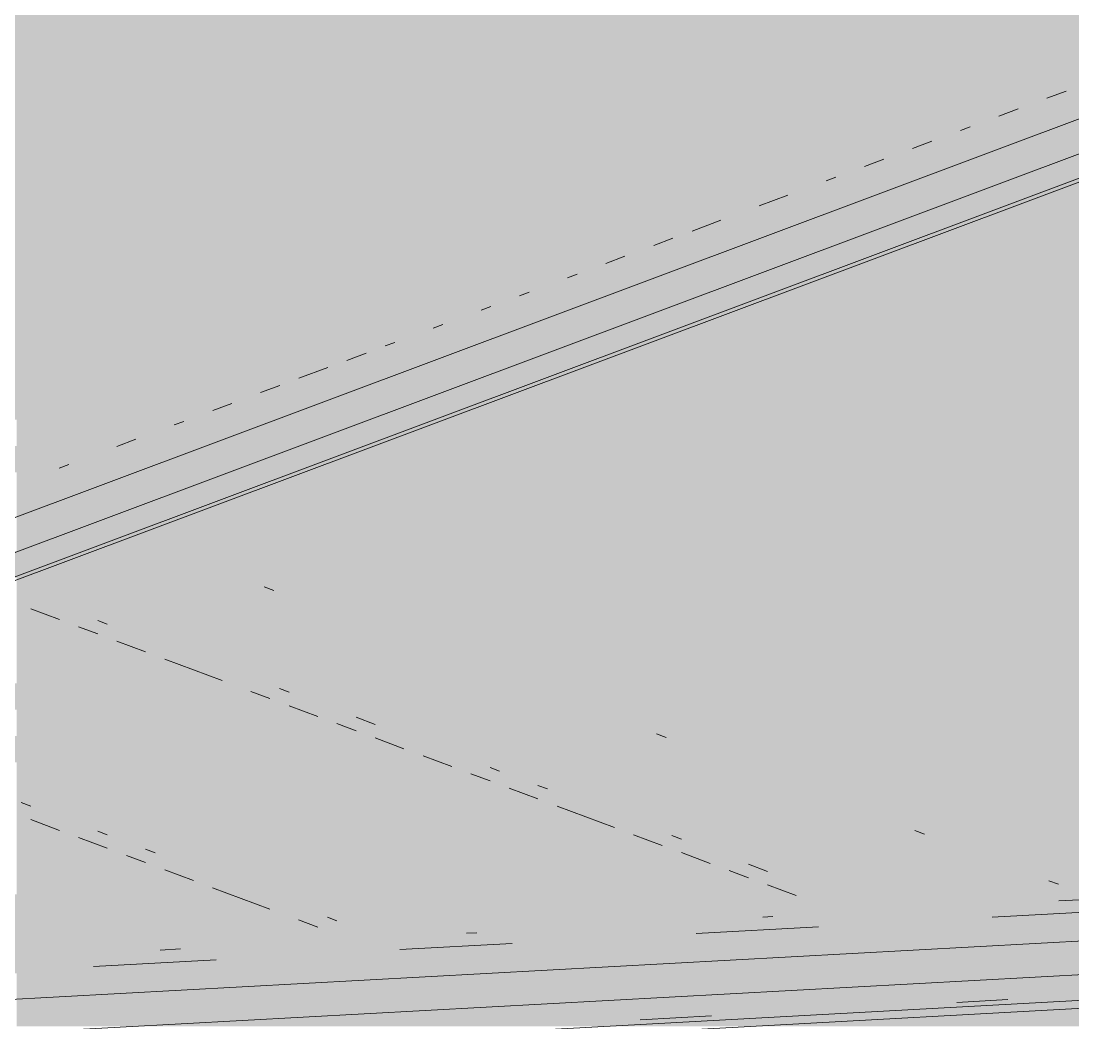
# Paper-space layout '03 3D Building and Roof' of a CAD drawing. Header units: millimetres. Extents: x 5 to 415, y 5 to 292.
# Drawn here: x 75.47 to 82.31, y 70.71 to 77.22 of the extents above; entities that cross this region are included whole.
import ezdxf

# ---------------------------------------------------------------- set-up
doc = ezdxf.new("R2010")
doc.units = ezdxf.units.MM
doc.layers.add('EXISTING', color=7, linetype='Continuous')
doc.layers.add('IMAGES', color=7, linetype='Continuous')

# ---------------------------------------------------------------- blocks, each defined once
blk = doc.blocks.new('SHEET_03')
at = {"layer": 'EXISTING', "color": 250, "lineweight": 9}
for p, q in [((66.8128, 70.7631), (91.423, 79.9823)), ((91.7199, 79.8651), (67.4212, 70.7626)), ((67.8719, 70.7746), (91.7345, 79.7136)), ((67.9339, 70.7723), (91.6718, 79.6647)), ((82.1392, 76.7172), (82.2639, 76.7639)), ((81.8277, 76.6005), (81.9523, 76.6472)), ((81.5785, 76.5072), (81.6408, 76.5305)), ((81.267, 76.3905), (81.3916, 76.4372)), ((80.9555, 76.2738), (81.0801, 76.3205)), ((80.7062, 76.1804), (80.7686, 76.2038)), ((80.2701, 76.0171), (80.457, 76.0871)), ((79.834, 75.8537), (80.0209, 75.9237)), ((79.5848, 75.7603), (79.7094, 75.807)), ((79.2732, 75.6436), (79.3979, 75.6903)), ((79.024, 75.5503), (79.0863, 75.5736)), ((78.7125, 75.4336), (78.7748, 75.4569)), ((78.4633, 75.3402), (78.5256, 75.3635)), ((78.1518, 75.2235), (78.2141, 75.2468)), ((77.8403, 75.1068), (77.9026, 75.1301)), ((77.591, 75.0134), (77.7156, 75.0601)), ((77.2795, 74.8967), (77.4664, 74.9668)), ((77.0303, 74.8034), (77.1549, 74.8501)), ((76.7188, 74.6867), (76.8434, 74.7334)), ((76.4696, 74.5933), (76.5319, 74.6167)), ((76.0957, 74.4533), (76.2203, 74.5)), ((75.7219, 74.3133), (75.7842, 74.3366)), ((77.116, 73.5178), (77.0538, 73.5411)), ((75.7232, 73.3279), (75.5366, 73.3978)), ((75.9719, 73.2348), (75.8475, 73.2813)), ((75.9719, 73.3222), (76.0341, 73.2989)), ((76.2828, 73.1183), (76.0962, 73.1882)), ((76.7802, 72.932), (76.4071, 73.0717)), ((77.1533, 72.8796), (77.2154, 72.8563)), ((77.0911, 72.8155), (76.9667, 72.8621)), ((77.402, 72.699), (77.2154, 72.7689)), ((77.6507, 72.6933), (77.775, 72.6467)), ((77.6507, 72.6059), (77.5263, 72.6525)), ((77.9616, 72.4894), (77.775, 72.5593)), ((79.6653, 72.5629), (79.6031, 72.5861)), ((78.2725, 72.3729), (78.0859, 72.4428)), ((78.5212, 72.2798), (78.3968, 72.3264)), ((78.5212, 72.3672), (78.5833, 72.3439)), ((78.8321, 72.1633), (78.6455, 72.2332)), ((78.8321, 72.2507), (78.8942, 72.2274)), ((75.4745, 72.1391), (75.5366, 72.1158)), ((79.3295, 71.977), (78.9564, 72.1167)), ((75.7232, 71.9586), (75.5366, 72.0284)), ((76.0341, 71.8421), (75.8475, 71.912)), ((75.9719, 71.9528), (76.0341, 71.9295)), ((79.6404, 71.8605), (79.4538, 71.9304)), ((79.7025, 71.9246), (79.7647, 71.9013)), ((81.3441, 71.934), (81.2819, 71.9573)), ((76.2828, 71.7489), (76.1584, 71.7955)), ((76.2828, 71.8363), (76.345, 71.813)), ((79.9513, 71.7441), (79.7647, 71.8139)), ((80.2, 71.7383), (80.3243, 71.6917)), ((76.5937, 71.6325), (76.4071, 71.7023)), ((80.2, 71.6509), (80.0756, 71.6975)), ((77.0911, 71.4461), (76.718, 71.5859)), ((80.5109, 71.5344), (80.3243, 71.6043)), ((82.2146, 71.6079), (82.1524, 71.6312)), ((82.2175, 71.4999), (82.3502, 71.5071)), ((66.0144, 70.3455), (86.9866, 71.4919)), ((77.402, 71.3297), (77.2776, 71.3763)), ((77.4642, 71.3938), (77.5263, 71.3705)), ((80.2928, 71.3947), (80.3592, 71.3983)), ((81.7844, 71.3935), (82.3817, 71.4262)), ((79.8598, 71.2883), (80.6562, 71.3318)), ((86.4655, 71.2452), (66.0242, 70.1278)), ((78.3681, 71.2895), (78.4345, 71.2931)), ((76.3771, 71.1806), (76.5098, 71.1879)), ((77.9351, 71.1831), (78.6652, 71.223)), ((75.9441, 71.0742), (76.7405, 71.1178)), ((66.0144, 69.9601), (85.792, 71.0413)), ((66.2544, 69.9211), (85.8329, 70.9913)), ((81.5538, 70.8401), (81.8856, 70.8583)), ((79.4964, 70.7277), (79.961, 70.7531))]:
    blk.add_line(p, q, dxfattribs=at)
at = {"layer": 'IMAGES', "color": 7}
for points in [[(71.5042, 77.2), (82.4715, 77.2), (71.5042, 77.3714), (82.4715, 77.3714)], [(70.9901, 77.0286), (82.1287, 77.0286), (70.9901, 77.2), (82.1287, 77.2)], [(82.1287, 77.0286), (82.3001, 77.0286), (82.1287, 77.2), (82.3001, 77.2)], [(82.3001, 77.0286), (82.4715, 77.0286), (82.3001, 77.2), (82.4715, 77.2)], [(70.6474, 76.8571), (81.6147, 76.8571), (70.6474, 77.0286), (81.6147, 77.0286)], [(81.6147, 76.8571), (81.9574, 76.8571), (81.6147, 77.0286), (81.9574, 77.0286)], [(81.9574, 76.8571), (82.1287, 76.8571), (81.9574, 77.0286), (82.1287, 77.0286)], [(82.1287, 76.8571), (82.3001, 76.8571), (82.1287, 77.0286), (82.3001, 77.0286)], [(82.3001, 76.8571), (82.8142, 76.8571), (82.3001, 77.0286), (82.8142, 77.0286)], [(70.1333, 76.6857), (81.2719, 76.6857), (70.1333, 76.8571), (81.2719, 76.8571)], [(81.2719, 76.6857), (81.4433, 76.6857), (81.2719, 76.8571), (81.4433, 76.8571)], [(81.4433, 76.6857), (81.6147, 76.6857), (81.4433, 76.8571), (81.6147, 76.8571)], [(81.6147, 76.6857), (81.9574, 76.6857), (81.6147, 76.8571), (81.9574, 76.8571)], [(81.9574, 76.6857), (82.1287, 76.6857), (81.9574, 76.8571), (82.1287, 76.8571)], [(82.1287, 76.5143), (82.3001, 76.5143), (82.1287, 76.8571), (82.3001, 76.8571)], [(82.3001, 76.5143), (82.4715, 76.5143), (82.3001, 76.8571), (82.4715, 76.8571)], [(69.7906, 76.5143), (80.7578, 76.5143), (69.7906, 76.6857), (80.7578, 76.6857)], [(80.7578, 76.5143), (81.2719, 76.5143), (80.7578, 76.6857), (81.2719, 76.6857)], [(81.2719, 76.5143), (81.6147, 76.5143), (81.2719, 76.6857), (81.6147, 76.6857)], [(81.6147, 76.5143), (81.786, 76.5143), (81.6147, 76.6857), (81.786, 76.6857)], [(81.786, 76.5143), (82.1287, 76.5143), (81.786, 76.6857), (82.1287, 76.6857)], [(70.1333, 76.3429), (80.2438, 76.3429), (70.1333, 76.5143), (80.2438, 76.5143)], [(80.2438, 76.3429), (80.5865, 76.3429), (80.2438, 76.5143), (80.5865, 76.5143)], [(80.5865, 76.3429), (80.7578, 76.3429), (80.5865, 76.5143), (80.7578, 76.5143)], [(80.7578, 76.3429), (80.9292, 76.3429), (80.7578, 76.5143), (80.9292, 76.5143)], [(80.9292, 76.3429), (81.1006, 76.3429), (80.9292, 76.5143), (81.1006, 76.5143)], [(81.1006, 76.3429), (81.2719, 76.3429), (81.1006, 76.5143), (81.2719, 76.5143)], [(81.2719, 76.3429), (81.786, 76.3429), (81.2719, 76.5143), (81.786, 76.5143)], [(81.786, 76.3429), (81.9574, 76.3429), (81.786, 76.5143), (81.9574, 76.5143)], [(81.9574, 76.1714), (82.1287, 76.1714), (81.9574, 76.5143), (82.1287, 76.5143)], [(82.1287, 76.3429), (82.6428, 76.3429), (82.1287, 76.5143), (82.6428, 76.5143)], [(70.8188, 76.1714), (80.2438, 76.1714), (70.8188, 76.3429), (80.2438, 76.3429)], [(80.2438, 76.1714), (80.4151, 76.1714), (80.2438, 76.3429), (80.4151, 76.3429)], [(80.4151, 76.1714), (80.5865, 76.1714), (80.4151, 76.3429), (80.5865, 76.3429)], [(80.5865, 76.1714), (80.7578, 76.1714), (80.5865, 76.3429), (80.7578, 76.3429)], [(80.7578, 76), (80.9292, 76), (80.7578, 76.3429), (80.9292, 76.3429)], [(80.9292, 76.1714), (81.1006, 76.1714), (80.9292, 76.3429), (81.1006, 76.3429)], [(81.1006, 76.1714), (81.4433, 76.1714), (81.1006, 76.3429), (81.4433, 76.3429)], [(81.4433, 76.1714), (81.9574, 76.1714), (81.4433, 76.3429), (81.9574, 76.3429)], [(82.1287, 76.1714), (82.3001, 76.1714), (82.1287, 76.3429), (82.3001, 76.3429)], [(82.3001, 76.1714), (82.8142, 76.1714), (82.3001, 76.3429), (82.8142, 76.3429)], [(70.8188, 76), (79.5583, 76), (70.8188, 76.1714), (79.5583, 76.1714)], [(79.5583, 76), (79.901, 76), (79.5583, 76.1714), (79.901, 76.1714)], [(79.901, 76), (80.0724, 76), (79.901, 76.1714), (80.0724, 76.1714)], [(80.0724, 76), (80.2438, 76), (80.0724, 76.1714), (80.2438, 76.1714)], [(80.2438, 76), (80.4151, 76), (80.2438, 76.1714), (80.4151, 76.1714)], [(80.4151, 76), (80.5865, 76), (80.4151, 76.1714), (80.5865, 76.1714)], [(80.5865, 76), (80.7578, 76), (80.5865, 76.1714), (80.7578, 76.1714)], [(80.9292, 76), (81.6147, 76), (80.9292, 76.1714), (81.6147, 76.1714)], [(81.6147, 76), (81.9574, 76), (81.6147, 76.1714), (81.9574, 76.1714)], [(81.9574, 76), (82.1287, 76), (81.9574, 76.1714), (82.1287, 76.1714)], [(82.1287, 76), (82.3001, 76), (82.1287, 76.1714), (82.3001, 76.1714)], [(82.3001, 76), (82.4715, 76), (82.3001, 76.1714), (82.4715, 76.1714)], [(71.6756, 75.8286), (78.8728, 75.8286), (71.6756, 76), (78.8728, 76)], [(78.8728, 75.8286), (79.2156, 75.8286), (78.8728, 76), (79.2156, 76)], [(79.2156, 75.8286), (79.3869, 75.8286), (79.2156, 76), (79.3869, 76)], [(79.3869, 75.6571), (79.5583, 75.6571), (79.3869, 76), (79.5583, 76)], [(79.5583, 75.8286), (79.7297, 75.8286), (79.5583, 76), (79.7297, 76)], [(79.7297, 75.8286), (79.901, 75.8286), (79.7297, 76), (79.901, 76)], [(79.901, 75.8286), (80.0724, 75.8286), (79.901, 76), (80.0724, 76)], [(80.0724, 75.8286), (80.2438, 75.8286), (80.0724, 76), (80.2438, 76)], [(80.2438, 75.6571), (80.5865, 75.6571), (80.2438, 76), (80.5865, 76)], [(80.5865, 75.6571), (80.7578, 75.6571), (80.5865, 76), (80.7578, 76)], [(80.7578, 75.8286), (81.4433, 75.8286), (80.7578, 76), (81.4433, 76)], [(81.4433, 75.8286), (81.786, 75.8286), (81.4433, 76), (81.786, 76)], [(81.786, 75.8286), (81.9574, 75.8286), (81.786, 76), (81.9574, 76)], [(81.9574, 75.8286), (82.1287, 75.8286), (81.9574, 76), (82.1287, 76)], [(82.1287, 75.8286), (82.3001, 75.8286), (82.1287, 76), (82.3001, 76)], [(82.3001, 75.8286), (82.4715, 75.8286), (82.3001, 76), (82.4715, 76)], [(71.6756, 75.6571), (78.5301, 75.6571), (71.6756, 75.8286), (78.5301, 75.8286)], [(78.5301, 75.6571), (78.8728, 75.6571), (78.5301, 75.8286), (78.8728, 75.8286)], [(78.8728, 75.6571), (79.2156, 75.6571), (78.8728, 75.8286), (79.2156, 75.8286)], [(79.2156, 75.6571), (79.3869, 75.6571), (79.2156, 75.8286), (79.3869, 75.8286)], [(79.5583, 75.4857), (79.7297, 75.4857), (79.5583, 75.8286), (79.7297, 75.8286)], [(79.7297, 75.6571), (79.901, 75.6571), (79.7297, 75.8286), (79.901, 75.8286)], [(79.901, 75.6571), (80.2438, 75.6571), (79.901, 75.8286), (80.2438, 75.8286)], [(80.7578, 75.6571), (81.1006, 75.6571), (80.7578, 75.8286), (81.1006, 75.8286)], [(81.1006, 75.6571), (81.4433, 75.6571), (81.1006, 75.8286), (81.4433, 75.8286)], [(81.4433, 75.6571), (81.6147, 75.6571), (81.4433, 75.8286), (81.6147, 75.8286)], [(81.6147, 75.6571), (81.786, 75.6571), (81.6147, 75.8286), (81.786, 75.8286)], [(81.786, 75.6571), (82.1287, 75.6571), (81.786, 75.8286), (82.1287, 75.8286)], [(82.1287, 75.6571), (86.5842, 75.6571), (82.1287, 75.8286), (86.5842, 75.8286)], [(72.5324, 75.4857), (78.016, 75.4857), (72.5324, 75.6571), (78.016, 75.6571)], [(78.016, 75.4857), (78.3588, 75.4857), (78.016, 75.6571), (78.3588, 75.6571)], [(78.3588, 75.4857), (78.5301, 75.4857), (78.3588, 75.6571), (78.5301, 75.6571)], [(78.5301, 75.4857), (78.7015, 75.4857), (78.5301, 75.6571), (78.7015, 75.6571)], [(78.7015, 75.4857), (78.8728, 75.4857), (78.7015, 75.6571), (78.8728, 75.6571)], [(78.8728, 75.4857), (79.0442, 75.4857), (78.8728, 75.6571), (79.0442, 75.6571)], [(79.0442, 75.4857), (79.2156, 75.4857), (79.0442, 75.6571), (79.2156, 75.6571)], [(79.2156, 75.4857), (79.3869, 75.4857), (79.2156, 75.6571), (79.3869, 75.6571)], [(79.3869, 75.4857), (79.5583, 75.4857), (79.3869, 75.6571), (79.5583, 75.6571)], [(79.7297, 75.4857), (80.0724, 75.4857), (79.7297, 75.6571), (80.0724, 75.6571)], [(80.0724, 75.4857), (80.5865, 75.4857), (80.0724, 75.6571), (80.5865, 75.6571)], [(80.5865, 75.4857), (81.1006, 75.4857), (80.5865, 75.6571), (81.1006, 75.6571)], [(81.1006, 75.4857), (81.2719, 75.4857), (81.1006, 75.6571), (81.2719, 75.6571)], [(81.2719, 75.4857), (81.786, 75.4857), (81.2719, 75.6571), (81.786, 75.6571)], [(81.786, 75.4857), (86.9269, 75.4857), (81.786, 75.6571), (86.9269, 75.6571)], [(73.0465, 75.3143), (77.5019, 75.3143), (73.0465, 75.4857), (77.5019, 75.4857)], [(77.5019, 75.3143), (77.6733, 75.3143), (77.5019, 75.4857), (77.6733, 75.4857)], [(77.6733, 75.3143), (77.8447, 75.3143), (77.6733, 75.4857), (77.8447, 75.4857)], [(77.8447, 75.3143), (78.1874, 75.3143), (77.8447, 75.4857), (78.1874, 75.4857)], [(78.1874, 75.3143), (78.5301, 75.3143), (78.1874, 75.4857), (78.5301, 75.4857)], [(78.5301, 75.3143), (78.7015, 75.3143), (78.5301, 75.4857), (78.7015, 75.4857)], [(78.7015, 75.3143), (78.8728, 75.3143), (78.7015, 75.4857), (78.8728, 75.4857)], [(78.8728, 75.3143), (79.0442, 75.3143), (78.8728, 75.4857), (79.0442, 75.4857)], [(79.0442, 75.3143), (79.3869, 75.3143), (79.0442, 75.4857), (79.3869, 75.4857)], [(79.3869, 75.3143), (80.0724, 75.3143), (79.3869, 75.4857), (80.0724, 75.4857)], [(80.0724, 75.3143), (80.5865, 75.3143), (80.0724, 75.4857), (80.5865, 75.4857)], [(80.5865, 75.3143), (80.7578, 75.3143), (80.5865, 75.4857), (80.7578, 75.4857)], [(80.7578, 75.3143), (80.9292, 75.3143), (80.7578, 75.4857), (80.9292, 75.4857)], [(80.9292, 75.3143), (81.1006, 75.3143), (80.9292, 75.4857), (81.1006, 75.4857)], [(81.1006, 75.3143), (81.2719, 75.3143), (81.1006, 75.4857), (81.2719, 75.4857)], [(81.2719, 75.3143), (87.441, 75.3143), (81.2719, 75.4857), (87.441, 75.4857)], [(73.3892, 75.1429), (77.1592, 75.1429), (73.3892, 75.3143), (77.1592, 75.3143)], [(77.1592, 75.1429), (77.3306, 75.1429), (77.1592, 75.3143), (77.3306, 75.3143)], [(77.3306, 75.1429), (77.5019, 75.1429), (77.3306, 75.3143), (77.5019, 75.3143)], [(77.5019, 74.9714), (77.6733, 74.9714), (77.5019, 75.3143), (77.6733, 75.3143)], [(77.6733, 75.1429), (77.8447, 75.1429), (77.6733, 75.3143), (77.8447, 75.3143)], [(77.8447, 75.1429), (78.016, 75.1429), (77.8447, 75.3143), (78.016, 75.3143)], [(78.016, 75.1429), (78.1874, 75.1429), (78.016, 75.3143), (78.1874, 75.3143)], [(78.1874, 75.1429), (78.3588, 75.1429), (78.1874, 75.3143), (78.3588, 75.3143)], [(78.3588, 75.1429), (78.7015, 75.1429), (78.3588, 75.3143), (78.7015, 75.3143)], [(78.7015, 75.1429), (79.2156, 75.1429), (78.7015, 75.3143), (79.2156, 75.3143)], [(79.2156, 75.1429), (79.3869, 75.1429), (79.2156, 75.3143), (79.3869, 75.3143)], [(79.3869, 75.1429), (79.7297, 75.1429), (79.3869, 75.3143), (79.7297, 75.3143)], [(79.7297, 75.1429), (80.0724, 75.1429), (79.7297, 75.3143), (80.0724, 75.3143)], [(80.0724, 75.1429), (80.2438, 75.1429), (80.0724, 75.3143), (80.2438, 75.3143)], [(80.2438, 75.1429), (80.4151, 75.1429), (80.2438, 75.3143), (80.4151, 75.3143)], [(80.4151, 75.1429), (80.5865, 75.1429), (80.4151, 75.3143), (80.5865, 75.3143)], [(80.5865, 75.1429), (80.7578, 75.1429), (80.5865, 75.3143), (80.7578, 75.3143)], [(80.7578, 75.1429), (81.1006, 75.1429), (80.7578, 75.3143), (81.1006, 75.3143)], [(81.1006, 75.1429), (87.7837, 75.1429), (81.1006, 75.3143), (87.7837, 75.3143)], [(73.9033, 74.9714), (76.6451, 74.9714), (73.9033, 75.1429), (76.6451, 75.1429)], [(76.6451, 74.9714), (76.8165, 74.9714), (76.6451, 75.1429), (76.8165, 75.1429)], [(76.8165, 74.9714), (76.9879, 74.9714), (76.8165, 75.1429), (76.9879, 75.1429)], [(76.9879, 74.9714), (77.1592, 74.9714), (76.9879, 75.1429), (77.1592, 75.1429)], [(77.1592, 74.8), (77.3306, 74.8), (77.1592, 75.1429), (77.3306, 75.1429)], [(77.3306, 74.9714), (77.5019, 74.9714), (77.3306, 75.1429), (77.5019, 75.1429)], [(77.6733, 74.8), (77.8447, 74.8), (77.6733, 75.1429), (77.8447, 75.1429)], [(77.8447, 74.8), (78.016, 74.8), (77.8447, 75.1429), (78.016, 75.1429)], [(78.016, 74.9714), (78.3588, 74.9714), (78.016, 75.1429), (78.3588, 75.1429)], [(78.3588, 74.9714), (79.0442, 74.9714), (78.3588, 75.1429), (79.0442, 75.1429)], [(79.0442, 74.9714), (79.5583, 74.9714), (79.0442, 75.1429), (79.5583, 75.1429)], [(79.5583, 74.9714), (79.7297, 74.9714), (79.5583, 75.1429), (79.7297, 75.1429)], [(79.7297, 74.9714), (79.901, 74.9714), (79.7297, 75.1429), (79.901, 75.1429)], [(79.901, 74.9714), (80.0724, 74.9714), (79.901, 75.1429), (80.0724, 75.1429)], [(80.0724, 74.9714), (80.2438, 74.9714), (80.0724, 75.1429), (80.2438, 75.1429)], [(80.2438, 74.9714), (80.4151, 74.9714), (80.2438, 75.1429), (80.4151, 75.1429)], [(80.4151, 74.9714), (80.5865, 74.9714), (80.4151, 75.1429), (80.5865, 75.1429)], [(80.5865, 74.9714), (88.2978, 74.9714), (80.5865, 75.1429), (88.2978, 75.1429)], [(74.246, 74.8), (76.3024, 74.8), (74.246, 74.9714), (76.3024, 74.9714)], [(76.3024, 74.8), (76.6451, 74.8), (76.3024, 74.9714), (76.6451, 74.9714)], [(76.6451, 74.8), (76.8165, 74.8), (76.6451, 74.9714), (76.8165, 74.9714)], [(76.8165, 74.8), (76.9879, 74.8), (76.8165, 74.9714), (76.9879, 74.9714)], [(76.9879, 74.8), (77.1592, 74.8), (76.9879, 74.9714), (77.1592, 74.9714)], [(77.3306, 74.8), (77.6733, 74.8), (77.3306, 74.9714), (77.6733, 74.9714)], [(78.016, 74.8), (78.5301, 74.8), (78.016, 74.9714), (78.5301, 74.9714)], [(78.5301, 74.8), (78.7015, 74.8), (78.5301, 74.9714), (78.7015, 74.9714)], [(78.7015, 74.8), (78.8728, 74.8), (78.7015, 74.9714), (78.8728, 74.9714)], [(78.8728, 74.8), (79.2156, 74.8), (78.8728, 74.9714), (79.2156, 74.9714)], [(79.2156, 74.8), (79.3869, 74.8), (79.2156, 74.9714), (79.3869, 74.9714)], [(79.3869, 74.8), (79.5583, 74.8), (79.3869, 74.9714), (79.5583, 74.9714)], [(79.5583, 74.8), (79.901, 74.8), (79.5583, 74.9714), (79.901, 74.9714)], [(79.901, 74.8), (88.9833, 74.8), (79.901, 74.9714), (88.9833, 74.9714)], [(74.7601, 74.6286), (75.7883, 74.6286), (74.7601, 74.8), (75.7883, 74.8)], [(75.7883, 74.6286), (76.3024, 74.6286), (75.7883, 74.8), (76.3024, 74.8)], [(76.3024, 74.6286), (76.4738, 74.6286), (76.3024, 74.8), (76.4738, 74.8)], [(76.4738, 74.6286), (76.6451, 74.6286), (76.4738, 74.8), (76.6451, 74.8)], [(76.6451, 74.6286), (76.8165, 74.6286), (76.6451, 74.8), (76.8165, 74.8)], [(76.8165, 74.6286), (77.5019, 74.6286), (76.8165, 74.8), (77.5019, 74.8)], [(77.5019, 74.4571), (77.6733, 74.4571), (77.5019, 74.8), (77.6733, 74.8)], [(77.6733, 74.6286), (78.016, 74.6286), (77.6733, 74.8), (78.016, 74.8)], [(78.016, 74.6286), (78.1874, 74.6286), (78.016, 74.8), (78.1874, 74.8)], [(78.1874, 74.6286), (78.7015, 74.6286), (78.1874, 74.8), (78.7015, 74.8)], [(78.7015, 74.6286), (79.0442, 74.6286), (78.7015, 74.8), (79.0442, 74.8)], [(79.0442, 74.6286), (79.3869, 74.6286), (79.0442, 74.8), (79.3869, 74.8)], [(79.3869, 74.6286), (79.5583, 74.6286), (79.3869, 74.8), (79.5583, 74.8)], [(79.5583, 74.6286), (88.2978, 74.6286), (79.5583, 74.8), (88.2978, 74.8)], [(75.4456, 74.4571), (75.6169, 74.4571), (75.4456, 74.6286), (75.6169, 74.6286)], [(75.6169, 74.4571), (75.7883, 74.4571), (75.6169, 74.6286), (75.7883, 74.6286)], [(75.7883, 74.4571), (75.9597, 74.4571), (75.7883, 74.6286), (75.9597, 74.6286)], [(75.9597, 74.4571), (76.131, 74.4571), (75.9597, 74.6286), (76.131, 74.6286)], [(76.131, 74.2857), (76.3024, 74.2857), (76.131, 74.6286), (76.3024, 74.6286)], [(76.3024, 74.4571), (76.4738, 74.4571), (76.3024, 74.6286), (76.4738, 74.6286)], [(76.4738, 74.4571), (76.9879, 74.4571), (76.4738, 74.6286), (76.9879, 74.6286)], [(76.9879, 74.2857), (77.1592, 74.2857), (76.9879, 74.6286), (77.1592, 74.6286)], [(77.1592, 74.4571), (77.5019, 74.4571), (77.1592, 74.6286), (77.5019, 74.6286)], [(77.6733, 74.4571), (78.1874, 74.4571), (77.6733, 74.6286), (78.1874, 74.6286)], [(78.1874, 74.4571), (78.5301, 74.4571), (78.1874, 74.6286), (78.5301, 74.6286)], [(78.5301, 74.4571), (78.7015, 74.4571), (78.5301, 74.6286), (78.7015, 74.6286)], [(78.7015, 74.4571), (79.0442, 74.4571), (78.7015, 74.6286), (79.0442, 74.6286)], [(79.0442, 74.4571), (87.7837, 74.4571), (79.0442, 74.6286), (87.7837, 74.6286)], [(75.2742, 74.2857), (75.6169, 74.2857), (75.2742, 74.4571), (75.6169, 74.4571)], [(75.6169, 74.2857), (75.7883, 74.2857), (75.6169, 74.4571), (75.7883, 74.4571)], [(75.7883, 74.2857), (76.131, 74.2857), (75.7883, 74.4571), (76.131, 74.4571)], [(76.3024, 74.2857), (76.4738, 74.2857), (76.3024, 74.4571), (76.4738, 74.4571)], [(76.4738, 74.2857), (76.8165, 74.2857), (76.4738, 74.4571), (76.8165, 74.4571)], [(76.8165, 74.2857), (76.9879, 74.2857), (76.8165, 74.4571), (76.9879, 74.4571)], [(77.1592, 74.2857), (77.8447, 74.2857), (77.1592, 74.4571), (77.8447, 74.4571)], [(77.8447, 74.2857), (78.016, 74.2857), (77.8447, 74.4571), (78.016, 74.4571)], [(78.016, 74.2857), (78.1874, 74.2857), (78.016, 74.4571), (78.1874, 74.4571)], [(78.1874, 74.2857), (78.5301, 74.2857), (78.1874, 74.4571), (78.5301, 74.4571)], [(78.5301, 74.2857), (78.7015, 74.2857), (78.5301, 74.4571), (78.7015, 74.4571)], [(78.7015, 74.2857), (87.441, 74.2857), (78.7015, 74.4571), (87.441, 74.4571)], [(75.4456, 74.1143), (75.7883, 74.1143), (75.4456, 74.2857), (75.7883, 74.2857)], [(75.7883, 74.1143), (75.9597, 74.1143), (75.7883, 74.2857), (75.9597, 74.2857)], [(75.9597, 73.9429), (76.131, 73.9429), (75.9597, 74.2857), (76.131, 74.2857)], [(76.131, 74.1143), (76.3024, 74.1143), (76.131, 74.2857), (76.3024, 74.2857)], [(76.3024, 74.1143), (76.8165, 74.1143), (76.3024, 74.2857), (76.8165, 74.2857)], [(76.8165, 74.1143), (77.3306, 74.1143), (76.8165, 74.2857), (77.3306, 74.2857)], [(77.3306, 74.1143), (77.5019, 74.1143), (77.3306, 74.2857), (77.5019, 74.2857)], [(77.5019, 74.1143), (77.6733, 74.1143), (77.5019, 74.2857), (77.6733, 74.2857)], [(77.6733, 74.1143), (78.1874, 74.1143), (77.6733, 74.2857), (78.1874, 74.2857)], [(78.1874, 74.1143), (86.9269, 74.1143), (78.1874, 74.2857), (86.9269, 74.2857)], [(75.4456, 73.7714), (75.6169, 73.7714), (75.4456, 74.1143), (75.6169, 74.1143)], [(75.6169, 73.7714), (75.9597, 73.7714), (75.6169, 74.1143), (75.9597, 74.1143)], [(76.131, 73.9429), (76.3024, 73.9429), (76.131, 74.1143), (76.3024, 74.1143)], [(76.3024, 73.9429), (76.8165, 73.9429), (76.3024, 74.1143), (76.8165, 74.1143)], [(76.8165, 73.9429), (76.9879, 73.9429), (76.8165, 74.1143), (76.9879, 74.1143)], [(76.9879, 73.9429), (77.3306, 73.9429), (76.9879, 74.1143), (77.3306, 74.1143)], [(77.3306, 73.9429), (77.6733, 73.9429), (77.3306, 74.1143), (77.6733, 74.1143)], [(77.6733, 73.9429), (86.7556, 73.9429), (77.6733, 74.1143), (86.7556, 74.1143)], [(75.9597, 73.7714), (76.131, 73.7714), (75.9597, 73.9429), (76.131, 73.9429)], [(76.131, 73.7714), (76.4738, 73.7714), (76.131, 73.9429), (76.4738, 73.9429)], [(76.4738, 73.7714), (76.6451, 73.7714), (76.4738, 73.9429), (76.6451, 73.9429)], [(76.6451, 73.7714), (76.8165, 73.7714), (76.6451, 73.9429), (76.8165, 73.9429)], [(76.8165, 73.7714), (76.9879, 73.7714), (76.8165, 73.9429), (76.9879, 73.9429)], [(76.9879, 73.7714), (77.3306, 73.7714), (76.9879, 73.9429), (77.3306, 73.9429)], [(77.3306, 73.7714), (86.0701, 73.7714), (77.3306, 73.9429), (86.0701, 73.9429)], [(75.2742, 73.6), (75.9597, 73.6), (75.2742, 73.7714), (75.9597, 73.7714)], [(75.9597, 73.6), (76.131, 73.6), (75.9597, 73.7714), (76.131, 73.7714)], [(76.131, 73.6), (76.3024, 73.6), (76.131, 73.7714), (76.3024, 73.7714)], [(76.3024, 73.6), (76.4738, 73.6), (76.3024, 73.7714), (76.4738, 73.7714)], [(76.4738, 73.6), (76.6451, 73.6), (76.4738, 73.7714), (76.6451, 73.7714)], [(76.6451, 73.6), (76.9879, 73.6), (76.6451, 73.7714), (76.9879, 73.7714)], [(76.9879, 73.6), (77.3306, 73.6), (76.9879, 73.7714), (77.3306, 73.7714)], [(77.3306, 73.6), (77.5019, 73.6), (77.3306, 73.7714), (77.5019, 73.7714)], [(77.5019, 73.6), (85.556, 73.6), (77.5019, 73.7714), (85.556, 73.7714)], [(75.4456, 73.4286), (75.6169, 73.4286), (75.4456, 73.6), (75.6169, 73.6)], [(75.6169, 73.4286), (75.7883, 73.4286), (75.6169, 73.6), (75.7883, 73.6)], [(75.7883, 73.4286), (75.9597, 73.4286), (75.7883, 73.6), (75.9597, 73.6)], [(75.9597, 73.4286), (76.131, 73.4286), (75.9597, 73.6), (76.131, 73.6)], [(76.131, 73.4286), (76.3024, 73.4286), (76.131, 73.6), (76.3024, 73.6)], [(76.3024, 73.4286), (76.4738, 73.4286), (76.3024, 73.6), (76.4738, 73.6)], [(76.4738, 73.4286), (76.8165, 73.4286), (76.4738, 73.6), (76.8165, 73.6)], [(76.8165, 73.4286), (76.9879, 73.4286), (76.8165, 73.6), (76.9879, 73.6)], [(76.9879, 73.4286), (77.6733, 73.4286), (76.9879, 73.6), (77.6733, 73.6)], [(77.6733, 73.4286), (77.8447, 73.4286), (77.6733, 73.6), (77.8447, 73.6)], [(77.8447, 73.4286), (85.2133, 73.4286), (77.8447, 73.6), (85.2133, 73.6)], [(75.4456, 73.2571), (75.9597, 73.2571), (75.4456, 73.4286), (75.9597, 73.4286)], [(75.9597, 73.2571), (76.131, 73.2571), (75.9597, 73.4286), (76.131, 73.4286)], [(76.131, 73.2571), (76.4738, 73.2571), (76.131, 73.4286), (76.4738, 73.4286)], [(76.4738, 73.2571), (76.6451, 73.2571), (76.4738, 73.4286), (76.6451, 73.4286)], [(76.6451, 73.2571), (77.1592, 73.2571), (76.6451, 73.4286), (77.1592, 73.4286)], [(77.1592, 73.2571), (77.3306, 73.2571), (77.1592, 73.4286), (77.3306, 73.4286)], [(77.3306, 73.2571), (77.5019, 73.2571), (77.3306, 73.4286), (77.5019, 73.4286)], [(77.5019, 73.2571), (77.6733, 73.2571), (77.5019, 73.4286), (77.6733, 73.4286)], [(77.6733, 73.2571), (77.8447, 73.2571), (77.6733, 73.4286), (77.8447, 73.4286)], [(77.8447, 73.0857), (78.016, 73.0857), (77.8447, 73.4286), (78.016, 73.4286)], [(78.016, 73.0857), (78.1874, 73.0857), (78.016, 73.4286), (78.1874, 73.4286)], [(78.1874, 73.2571), (78.5301, 73.2571), (78.1874, 73.4286), (78.5301, 73.4286)], [(78.5301, 73.2571), (84.6992, 73.2571), (78.5301, 73.4286), (84.6992, 73.4286)], [(75.4456, 73.0857), (75.6169, 73.0857), (75.4456, 73.2571), (75.6169, 73.2571)], [(75.6169, 73.0857), (75.7883, 73.0857), (75.6169, 73.2571), (75.7883, 73.2571)], [(75.7883, 73.0857), (76.131, 73.0857), (75.7883, 73.2571), (76.131, 73.2571)], [(76.131, 73.0857), (76.3024, 73.0857), (76.131, 73.2571), (76.3024, 73.2571)], [(76.3024, 73.0857), (76.4738, 73.0857), (76.3024, 73.2571), (76.4738, 73.2571)], [(76.4738, 73.0857), (76.6451, 73.0857), (76.4738, 73.2571), (76.6451, 73.2571)], [(76.6451, 73.0857), (76.8165, 73.0857), (76.6451, 73.2571), (76.8165, 73.2571)], [(76.8165, 73.0857), (76.9879, 73.0857), (76.8165, 73.2571), (76.9879, 73.2571)], [(76.9879, 73.0857), (77.3306, 73.0857), (76.9879, 73.2571), (77.3306, 73.2571)], [(77.3306, 73.0857), (77.6733, 73.0857), (77.3306, 73.2571), (77.6733, 73.2571)], [(77.6733, 73.0857), (77.8447, 73.0857), (77.6733, 73.2571), (77.8447, 73.2571)], [(78.1874, 73.0857), (78.5301, 73.0857), (78.1874, 73.2571), (78.5301, 73.2571)], [(78.5301, 73.0857), (78.7015, 73.0857), (78.5301, 73.2571), (78.7015, 73.2571)], [(78.7015, 73.0857), (78.8728, 73.0857), (78.7015, 73.2571), (78.8728, 73.2571)], [(78.8728, 73.0857), (84.0137, 73.0857), (78.8728, 73.2571), (84.0137, 73.2571)], [(75.4456, 72.9143), (75.7883, 72.9143), (75.4456, 73.0857), (75.7883, 73.0857)], [(75.7883, 72.9143), (76.131, 72.9143), (75.7883, 73.0857), (76.131, 73.0857)], [(76.131, 72.9143), (76.3024, 72.9143), (76.131, 73.0857), (76.3024, 73.0857)], [(76.3024, 72.9143), (76.4738, 72.9143), (76.3024, 73.0857), (76.4738, 73.0857)], [(76.4738, 72.9143), (76.8165, 72.9143), (76.4738, 73.0857), (76.8165, 73.0857)], [(76.8165, 72.9143), (76.9879, 72.9143), (76.8165, 73.0857), (76.9879, 73.0857)], [(76.9879, 72.9143), (77.3306, 72.9143), (76.9879, 73.0857), (77.3306, 73.0857)], [(77.3306, 72.9143), (77.5019, 72.9143), (77.3306, 73.0857), (77.5019, 73.0857)], [(77.5019, 72.9143), (77.8447, 72.9143), (77.5019, 73.0857), (77.8447, 73.0857)], [(77.8447, 72.9143), (78.1874, 72.9143), (77.8447, 73.0857), (78.1874, 73.0857)], [(78.1874, 72.9143), (78.3588, 72.9143), (78.1874, 73.0857), (78.3588, 73.0857)], [(78.3588, 72.9143), (78.5301, 72.9143), (78.3588, 73.0857), (78.5301, 73.0857)], [(78.5301, 72.9143), (78.7015, 72.9143), (78.5301, 73.0857), (78.7015, 73.0857)], [(78.7015, 72.9143), (79.0442, 72.9143), (78.7015, 73.0857), (79.0442, 73.0857)], [(79.0442, 72.9143), (79.2156, 72.9143), (79.0442, 73.0857), (79.2156, 73.0857)], [(79.2156, 72.9143), (84.0137, 72.9143), (79.2156, 73.0857), (84.0137, 73.0857)], [(75.2742, 72.7429), (76.131, 72.7429), (75.2742, 72.9143), (76.131, 72.9143)], [(76.131, 72.7429), (76.3024, 72.7429), (76.131, 72.9143), (76.3024, 72.9143)], [(76.3024, 72.7429), (76.4738, 72.7429), (76.3024, 72.9143), (76.4738, 72.9143)], [(76.4738, 72.7429), (76.6451, 72.7429), (76.4738, 72.9143), (76.6451, 72.9143)], [(76.6451, 72.7429), (76.8165, 72.7429), (76.6451, 72.9143), (76.8165, 72.9143)], [(76.8165, 72.7429), (77.1592, 72.7429), (76.8165, 72.9143), (77.1592, 72.9143)], [(77.1592, 72.7429), (77.3306, 72.7429), (77.1592, 72.9143), (77.3306, 72.9143)], [(77.3306, 72.7429), (77.5019, 72.7429), (77.3306, 72.9143), (77.5019, 72.9143)], [(77.5019, 72.7429), (77.6733, 72.7429), (77.5019, 72.9143), (77.6733, 72.9143)], [(77.6733, 72.7429), (77.8447, 72.7429), (77.6733, 72.9143), (77.8447, 72.9143)], [(77.8447, 72.7429), (78.1874, 72.7429), (77.8447, 72.9143), (78.1874, 72.9143)], [(78.1874, 72.7429), (78.7015, 72.7429), (78.1874, 72.9143), (78.7015, 72.9143)], [(78.7015, 72.7429), (78.8728, 72.7429), (78.7015, 72.9143), (78.8728, 72.9143)], [(78.8728, 72.7429), (79.0442, 72.7429), (78.8728, 72.9143), (79.0442, 72.9143)], [(79.0442, 72.7429), (79.2156, 72.7429), (79.0442, 72.9143), (79.2156, 72.9143)], [(79.2156, 72.7429), (79.3869, 72.7429), (79.2156, 72.9143), (79.3869, 72.9143)], [(79.3869, 72.7429), (79.5583, 72.7429), (79.3869, 72.9143), (79.5583, 72.9143)], [(79.5583, 72.7429), (79.901, 72.7429), (79.5583, 72.9143), (79.901, 72.9143)], [(79.901, 72.7429), (83.3283, 72.7429), (79.901, 72.9143), (83.3283, 72.9143)], [(75.4456, 72.5714), (76.6451, 72.5714), (75.4456, 72.7429), (76.6451, 72.7429)], [(76.6451, 72.5714), (76.9879, 72.5714), (76.6451, 72.7429), (76.9879, 72.7429)], [(76.9879, 72.5714), (77.1592, 72.5714), (76.9879, 72.7429), (77.1592, 72.7429)], [(77.1592, 72.5714), (77.5019, 72.5714), (77.1592, 72.7429), (77.5019, 72.7429)], [(77.5019, 72.5714), (77.8447, 72.5714), (77.5019, 72.7429), (77.8447, 72.7429)], [(77.8447, 72.5714), (78.016, 72.5714), (77.8447, 72.7429), (78.016, 72.7429)], [(78.016, 72.5714), (78.1874, 72.5714), (78.016, 72.7429), (78.1874, 72.7429)], [(78.1874, 72.5714), (78.5301, 72.5714), (78.1874, 72.7429), (78.5301, 72.7429)], [(78.5301, 72.5714), (78.7015, 72.5714), (78.5301, 72.7429), (78.7015, 72.7429)], [(78.7015, 72.5714), (79.0442, 72.5714), (78.7015, 72.7429), (79.0442, 72.7429)], [(79.0442, 72.5714), (79.5583, 72.5714), (79.0442, 72.7429), (79.5583, 72.7429)], [(79.5583, 72.5714), (79.901, 72.5714), (79.5583, 72.7429), (79.901, 72.7429)], [(79.901, 72.5714), (80.0724, 72.5714), (79.901, 72.7429), (80.0724, 72.7429)], [(80.0724, 72.5714), (80.2438, 72.5714), (80.0724, 72.7429), (80.2438, 72.7429)], [(80.2438, 72.5714), (80.4151, 72.5714), (80.2438, 72.7429), (80.4151, 72.7429)], [(80.4151, 72.5714), (82.9856, 72.5714), (80.4151, 72.7429), (82.9856, 72.7429)], [(75.2742, 72.4), (76.9879, 72.4), (75.2742, 72.5714), (76.9879, 72.5714)], [(76.9879, 72.4), (77.1592, 72.4), (76.9879, 72.5714), (77.1592, 72.5714)], [(77.1592, 72.4), (77.3306, 72.4), (77.1592, 72.5714), (77.3306, 72.5714)], [(77.3306, 72.4), (77.5019, 72.4), (77.3306, 72.5714), (77.5019, 72.5714)], [(77.5019, 72.4), (77.6733, 72.4), (77.5019, 72.5714), (77.6733, 72.5714)], [(77.6733, 72.4), (77.8447, 72.4), (77.6733, 72.5714), (77.8447, 72.5714)], [(77.8447, 72.4), (78.016, 72.4), (77.8447, 72.5714), (78.016, 72.5714)], [(78.016, 72.4), (78.3588, 72.4), (78.016, 72.5714), (78.3588, 72.5714)], [(78.3588, 72.4), (78.5301, 72.4), (78.3588, 72.5714), (78.5301, 72.5714)], [(78.5301, 72.4), (78.7015, 72.4), (78.5301, 72.5714), (78.7015, 72.5714)], [(78.7015, 72.4), (78.8728, 72.4), (78.7015, 72.5714), (78.8728, 72.5714)], [(78.8728, 72.4), (79.0442, 72.4), (78.8728, 72.5714), (79.0442, 72.5714)], [(79.0442, 72.4), (79.2156, 72.4), (79.0442, 72.5714), (79.2156, 72.5714)], [(79.2156, 72.4), (79.3869, 72.4), (79.2156, 72.5714), (79.3869, 72.5714)], [(79.3869, 72.4), (79.5583, 72.4), (79.3869, 72.5714), (79.5583, 72.5714)], [(79.5583, 72.4), (79.7297, 72.4), (79.5583, 72.5714), (79.7297, 72.5714)], [(79.7297, 72.4), (79.901, 72.4), (79.7297, 72.5714), (79.901, 72.5714)], [(79.901, 72.4), (80.0724, 72.4), (79.901, 72.5714), (80.0724, 72.5714)], [(80.0724, 72.4), (80.2438, 72.4), (80.0724, 72.5714), (80.2438, 72.5714)], [(80.2438, 72.4), (80.4151, 72.4), (80.2438, 72.5714), (80.4151, 72.5714)], [(80.4151, 72.4), (80.7578, 72.4), (80.4151, 72.5714), (80.7578, 72.5714)], [(80.7578, 72.4), (82.3001, 72.4), (80.7578, 72.5714), (82.3001, 72.5714)], [(82.3001, 72.4), (82.6428, 72.4), (82.3001, 72.5714), (82.6428, 72.5714)], [(75.4456, 72.2286), (75.6169, 72.2286), (75.4456, 72.4), (75.6169, 72.4)], [(75.6169, 72.2286), (75.7883, 72.2286), (75.6169, 72.4), (75.7883, 72.4)], [(75.7883, 72.2286), (75.9597, 72.2286), (75.7883, 72.4), (75.9597, 72.4)], [(75.9597, 72.2286), (76.131, 72.2286), (75.9597, 72.4), (76.131, 72.4)], [(76.131, 72.2286), (77.5019, 72.2286), (76.131, 72.4), (77.5019, 72.4)], [(77.5019, 72.2286), (77.8447, 72.2286), (77.5019, 72.4), (77.8447, 72.4)], [(77.8447, 72.2286), (78.016, 72.2286), (77.8447, 72.4), (78.016, 72.4)], [(78.016, 72.2286), (78.1874, 72.2286), (78.016, 72.4), (78.1874, 72.4)], [(78.1874, 72.2286), (78.3588, 72.2286), (78.1874, 72.4), (78.3588, 72.4)], [(78.3588, 72.2286), (78.5301, 72.2286), (78.3588, 72.4), (78.5301, 72.4)], [(78.5301, 72.2286), (78.7015, 72.2286), (78.5301, 72.4), (78.7015, 72.4)], [(78.7015, 72.2286), (78.8728, 72.2286), (78.7015, 72.4), (78.8728, 72.4)], [(78.8728, 72.2286), (79.0442, 72.2286), (78.8728, 72.4), (79.0442, 72.4)], [(79.0442, 72.2286), (79.2156, 72.2286), (79.0442, 72.4), (79.2156, 72.4)], [(79.2156, 72.2286), (79.5583, 72.2286), (79.2156, 72.4), (79.5583, 72.4)], [(79.5583, 72.0571), (79.901, 72.0571), (79.5583, 72.4), (79.901, 72.4)], [(79.901, 72.2286), (80.0724, 72.2286), (79.901, 72.4), (80.0724, 72.4)], [(80.0724, 72.2286), (80.2438, 72.2286), (80.0724, 72.4), (80.2438, 72.4)], [(80.2438, 72.2286), (80.4151, 72.2286), (80.2438, 72.4), (80.4151, 72.4)], [(80.4151, 72.2286), (80.7578, 72.2286), (80.4151, 72.4), (80.7578, 72.4)], [(80.7578, 72.2286), (80.9292, 72.2286), (80.7578, 72.4), (80.9292, 72.4)], [(80.9292, 72.2286), (81.1006, 72.2286), (80.9292, 72.4), (81.1006, 72.4)], [(81.1006, 72.2286), (81.9574, 72.2286), (81.1006, 72.4), (81.9574, 72.4)], [(81.9574, 72.2286), (82.1287, 72.2286), (81.9574, 72.4), (82.1287, 72.4)], [(82.1287, 72.2286), (82.3001, 72.2286), (82.1287, 72.4), (82.3001, 72.4)], [(82.3001, 72.2286), (82.4715, 72.2286), (82.3001, 72.4), (82.4715, 72.4)], [(75.4456, 72.0571), (75.6169, 72.0571), (75.4456, 72.2286), (75.6169, 72.2286)], [(75.6169, 72.0571), (75.7883, 72.0571), (75.6169, 72.2286), (75.7883, 72.2286)], [(75.7883, 72.0571), (76.131, 72.0571), (75.7883, 72.2286), (76.131, 72.2286)], [(76.131, 72.0571), (76.3024, 72.0571), (76.131, 72.2286), (76.3024, 72.2286)], [(76.3024, 72.0571), (76.4738, 72.0571), (76.3024, 72.2286), (76.4738, 72.2286)], [(76.4738, 72.0571), (77.8447, 72.0571), (76.4738, 72.2286), (77.8447, 72.2286)], [(77.8447, 72.0571), (78.016, 72.0571), (77.8447, 72.2286), (78.016, 72.2286)], [(78.016, 72.0571), (78.3588, 72.0571), (78.016, 72.2286), (78.3588, 72.2286)], [(78.3588, 72.0571), (78.5301, 72.0571), (78.3588, 72.2286), (78.5301, 72.2286)], [(78.5301, 72.0571), (78.7015, 72.0571), (78.5301, 72.2286), (78.7015, 72.2286)], [(78.7015, 72.0571), (78.8728, 72.0571), (78.7015, 72.2286), (78.8728, 72.2286)], [(78.8728, 72.0571), (79.0442, 72.0571), (78.8728, 72.2286), (79.0442, 72.2286)], [(79.0442, 72.0571), (79.2156, 72.0571), (79.0442, 72.2286), (79.2156, 72.2286)], [(79.2156, 72.0571), (79.3869, 72.0571), (79.2156, 72.2286), (79.3869, 72.2286)], [(79.3869, 72.0571), (79.5583, 72.0571), (79.3869, 72.2286), (79.5583, 72.2286)], [(79.901, 72.0571), (80.2438, 72.0571), (79.901, 72.2286), (80.2438, 72.2286)], [(80.2438, 72.0571), (80.4151, 72.0571), (80.2438, 72.2286), (80.4151, 72.2286)], [(80.4151, 72.0571), (80.5865, 72.0571), (80.4151, 72.2286), (80.5865, 72.2286)], [(80.5865, 72.0571), (80.7578, 72.0571), (80.5865, 72.2286), (80.7578, 72.2286)], [(80.7578, 72.0571), (80.9292, 72.0571), (80.7578, 72.2286), (80.9292, 72.2286)], [(80.9292, 72.0571), (81.1006, 72.0571), (80.9292, 72.2286), (81.1006, 72.2286)], [(81.1006, 72.0571), (81.2719, 72.0571), (81.1006, 72.2286), (81.2719, 72.2286)], [(81.2719, 72.0571), (81.6147, 72.0571), (81.2719, 72.2286), (81.6147, 72.2286)], [(81.6147, 72.0571), (81.786, 72.0571), (81.6147, 72.2286), (81.786, 72.2286)], [(81.786, 72.0571), (81.9574, 72.0571), (81.786, 72.2286), (81.9574, 72.2286)], [(81.9574, 72.0571), (82.1287, 72.0571), (81.9574, 72.2286), (82.1287, 72.2286)], [(82.1287, 72.0571), (82.3001, 72.0571), (82.1287, 72.2286), (82.3001, 72.2286)], [(82.3001, 72.0571), (82.4715, 72.0571), (82.3001, 72.2286), (82.4715, 72.2286)], [(75.4456, 71.8857), (75.6169, 71.8857), (75.4456, 72.0571), (75.6169, 72.0571)], [(75.6169, 71.8857), (75.7883, 71.8857), (75.6169, 72.0571), (75.7883, 72.0571)], [(75.7883, 71.7143), (75.9597, 71.7143), (75.7883, 72.0571), (75.9597, 72.0571)], [(75.9597, 71.8857), (76.131, 71.8857), (75.9597, 72.0571), (76.131, 72.0571)], [(76.131, 71.8857), (76.3024, 71.8857), (76.131, 72.0571), (76.3024, 72.0571)], [(76.3024, 71.8857), (76.4738, 71.8857), (76.3024, 72.0571), (76.4738, 72.0571)], [(76.4738, 71.8857), (76.6451, 71.8857), (76.4738, 72.0571), (76.6451, 72.0571)], [(76.6451, 71.8857), (76.8165, 71.8857), (76.6451, 72.0571), (76.8165, 72.0571)], [(76.8165, 71.8857), (76.9879, 71.8857), (76.8165, 72.0571), (76.9879, 72.0571)], [(76.9879, 71.8857), (78.3588, 71.8857), (76.9879, 72.0571), (78.3588, 72.0571)], [(78.3588, 71.8857), (78.8728, 71.8857), (78.3588, 72.0571), (78.8728, 72.0571)], [(78.8728, 71.8857), (79.0442, 71.8857), (78.8728, 72.0571), (79.0442, 72.0571)], [(79.0442, 71.8857), (79.3869, 71.8857), (79.0442, 72.0571), (79.3869, 72.0571)], [(79.3869, 71.8857), (79.5583, 71.8857), (79.3869, 72.0571), (79.5583, 72.0571)], [(79.5583, 71.8857), (79.901, 71.8857), (79.5583, 72.0571), (79.901, 72.0571)], [(79.901, 71.8857), (80.2438, 71.8857), (79.901, 72.0571), (80.2438, 72.0571)], [(80.2438, 71.8857), (80.5865, 71.8857), (80.2438, 72.0571), (80.5865, 72.0571)], [(80.5865, 71.8857), (81.1006, 71.8857), (80.5865, 72.0571), (81.1006, 72.0571)], [(81.1006, 71.8857), (81.2719, 71.8857), (81.1006, 72.0571), (81.2719, 72.0571)], [(81.2719, 71.8857), (81.6147, 71.8857), (81.2719, 72.0571), (81.6147, 72.0571)], [(81.6147, 71.8857), (81.786, 71.8857), (81.6147, 72.0571), (81.786, 72.0571)], [(81.786, 71.8857), (83.1569, 71.8857), (81.786, 72.0571), (83.1569, 72.0571)], [(75.4456, 71.7143), (75.7883, 71.7143), (75.4456, 71.8857), (75.7883, 71.8857)], [(75.9597, 71.7143), (76.3024, 71.7143), (75.9597, 71.8857), (76.3024, 71.8857)], [(76.3024, 71.7143), (76.4738, 71.7143), (76.3024, 71.8857), (76.4738, 71.8857)], [(76.4738, 71.7143), (76.6451, 71.7143), (76.4738, 71.8857), (76.6451, 71.8857)], [(76.6451, 71.7143), (76.8165, 71.7143), (76.6451, 71.8857), (76.8165, 71.8857)], [(76.8165, 71.7143), (77.3306, 71.7143), (76.8165, 71.8857), (77.3306, 71.8857)], [(77.3306, 71.7143), (77.5019, 71.7143), (77.3306, 71.8857), (77.5019, 71.8857)], [(77.5019, 71.7143), (77.8447, 71.7143), (77.5019, 71.8857), (77.8447, 71.8857)], [(77.8447, 71.7143), (78.8728, 71.7143), (77.8447, 71.8857), (78.8728, 71.8857)], [(78.8728, 71.7143), (79.0442, 71.7143), (78.8728, 71.8857), (79.0442, 71.8857)], [(79.0442, 71.7143), (79.2156, 71.7143), (79.0442, 71.8857), (79.2156, 71.8857)], [(79.2156, 71.7143), (79.3869, 71.7143), (79.2156, 71.8857), (79.3869, 71.8857)], [(79.3869, 71.7143), (79.5583, 71.7143), (79.3869, 71.8857), (79.5583, 71.8857)], [(79.5583, 71.7143), (79.7297, 71.7143), (79.5583, 71.8857), (79.7297, 71.8857)], [(79.7297, 71.7143), (79.901, 71.7143), (79.7297, 71.8857), (79.901, 71.8857)], [(79.901, 71.5429), (80.0724, 71.5429), (79.901, 71.8857), (80.0724, 71.8857)], [(80.0724, 71.7143), (80.2438, 71.7143), (80.0724, 71.8857), (80.2438, 71.8857)], [(80.2438, 71.7143), (80.4151, 71.7143), (80.2438, 71.8857), (80.4151, 71.8857)], [(80.4151, 71.7143), (80.5865, 71.7143), (80.4151, 71.8857), (80.5865, 71.8857)], [(80.5865, 71.7143), (80.7578, 71.7143), (80.5865, 71.8857), (80.7578, 71.8857)], [(80.7578, 71.7143), (81.1006, 71.7143), (80.7578, 71.8857), (81.1006, 71.8857)], [(81.1006, 71.7143), (81.2719, 71.7143), (81.1006, 71.8857), (81.2719, 71.8857)], [(81.2719, 71.7143), (81.6147, 71.7143), (81.2719, 71.8857), (81.6147, 71.8857)], [(81.6147, 71.7143), (81.786, 71.7143), (81.6147, 71.8857), (81.786, 71.8857)], [(81.786, 71.7143), (82.1287, 71.7143), (81.786, 71.8857), (82.1287, 71.8857)], [(82.1287, 71.7143), (82.4715, 71.7143), (82.1287, 71.8857), (82.4715, 71.8857)], [(75.4456, 71.5429), (75.7883, 71.5429), (75.4456, 71.7143), (75.7883, 71.7143)], [(75.7883, 71.5429), (76.131, 71.5429), (75.7883, 71.7143), (76.131, 71.7143)], [(76.131, 71.5429), (76.3024, 71.5429), (76.131, 71.7143), (76.3024, 71.7143)], [(76.3024, 71.5429), (76.4738, 71.5429), (76.3024, 71.7143), (76.4738, 71.7143)], [(76.4738, 71.5429), (76.6451, 71.5429), (76.4738, 71.7143), (76.6451, 71.7143)], [(76.6451, 71.5429), (76.8165, 71.5429), (76.6451, 71.7143), (76.8165, 71.7143)], [(76.8165, 71.5429), (76.9879, 71.5429), (76.8165, 71.7143), (76.9879, 71.7143)], [(76.9879, 71.5429), (77.1592, 71.5429), (76.9879, 71.7143), (77.1592, 71.7143)], [(77.1592, 71.5429), (77.5019, 71.5429), (77.1592, 71.7143), (77.5019, 71.7143)], [(77.5019, 71.5429), (77.8447, 71.5429), (77.5019, 71.7143), (77.8447, 71.7143)], [(77.8447, 71.5429), (78.016, 71.5429), (77.8447, 71.7143), (78.016, 71.7143)], [(78.016, 71.5429), (79.2156, 71.5429), (78.016, 71.7143), (79.2156, 71.7143)], [(79.2156, 71.5429), (79.5583, 71.5429), (79.2156, 71.7143), (79.5583, 71.7143)], [(79.5583, 71.5429), (79.7297, 71.5429), (79.5583, 71.7143), (79.7297, 71.7143)], [(79.7297, 71.5429), (79.901, 71.5429), (79.7297, 71.7143), (79.901, 71.7143)], [(80.0724, 71.5429), (80.4151, 71.5429), (80.0724, 71.7143), (80.4151, 71.7143)], [(80.4151, 71.5429), (80.5865, 71.5429), (80.4151, 71.7143), (80.5865, 71.7143)], [(80.5865, 71.5429), (80.7578, 71.5429), (80.5865, 71.7143), (80.7578, 71.7143)], [(80.7578, 71.5429), (80.9292, 71.5429), (80.7578, 71.7143), (80.9292, 71.7143)], [(80.9292, 71.5429), (81.6147, 71.5429), (80.9292, 71.7143), (81.6147, 71.7143)], [(81.6147, 71.5429), (81.786, 71.5429), (81.6147, 71.7143), (81.786, 71.7143)], [(81.786, 71.5429), (81.9574, 71.5429), (81.786, 71.7143), (81.9574, 71.7143)], [(81.9574, 71.5429), (82.1287, 71.5429), (81.9574, 71.7143), (82.1287, 71.7143)], [(82.1287, 71.5429), (82.3001, 71.5429), (82.1287, 71.7143), (82.3001, 71.7143)], [(82.3001, 71.5429), (82.4715, 71.5429), (82.3001, 71.7143), (82.4715, 71.7143)], [(70.8188, 71.3714), (76.131, 71.3714), (70.8188, 71.5429), (76.131, 71.5429)], [(76.131, 71.3714), (76.4738, 71.3714), (76.131, 71.5429), (76.4738, 71.5429)], [(76.4738, 71.3714), (76.6451, 71.3714), (76.4738, 71.5429), (76.6451, 71.5429)], [(76.6451, 71.3714), (77.1592, 71.3714), (76.6451, 71.5429), (77.1592, 71.5429)], [(77.1592, 71.2), (77.3306, 71.2), (77.1592, 71.5429), (77.3306, 71.5429)], [(77.3306, 71.3714), (77.5019, 71.3714), (77.3306, 71.5429), (77.5019, 71.5429)], [(77.5019, 71.3714), (77.6733, 71.3714), (77.5019, 71.5429), (77.6733, 71.5429)], [(77.6733, 71.3714), (77.8447, 71.3714), (77.6733, 71.5429), (77.8447, 71.5429)], [(77.8447, 71.3714), (78.016, 71.3714), (77.8447, 71.5429), (78.016, 71.5429)], [(78.016, 71.3714), (78.3588, 71.3714), (78.016, 71.5429), (78.3588, 71.5429)], [(78.3588, 71.3714), (78.7015, 71.3714), (78.3588, 71.5429), (78.7015, 71.5429)], [(78.7015, 71.3714), (78.8728, 71.3714), (78.7015, 71.5429), (78.8728, 71.5429)], [(78.8728, 71.3714), (79.7297, 71.3714), (78.8728, 71.5429), (79.7297, 71.5429)], [(79.7297, 71.3714), (80.0724, 71.3714), (79.7297, 71.5429), (80.0724, 71.5429)], [(80.0724, 71.3714), (80.2438, 71.3714), (80.0724, 71.5429), (80.2438, 71.5429)], [(80.2438, 71.3714), (80.5865, 71.3714), (80.2438, 71.5429), (80.5865, 71.5429)], [(80.5865, 71.3714), (80.9292, 71.3714), (80.5865, 71.5429), (80.9292, 71.5429)], [(80.9292, 71.3714), (81.2719, 71.3714), (80.9292, 71.5429), (81.2719, 71.5429)], [(81.2719, 71.3714), (81.4433, 71.3714), (81.2719, 71.5429), (81.4433, 71.5429)], [(81.4433, 71.3714), (81.6147, 71.3714), (81.4433, 71.5429), (81.6147, 71.5429)], [(81.6147, 71.3714), (81.786, 71.3714), (81.6147, 71.5429), (81.786, 71.5429)], [(81.786, 71.3714), (82.1287, 71.3714), (81.786, 71.5429), (82.1287, 71.5429)], [(82.1287, 71.3714), (82.3001, 71.3714), (82.1287, 71.5429), (82.3001, 71.5429)], [(82.3001, 71.3714), (82.4715, 71.3714), (82.3001, 71.5429), (82.4715, 71.5429)], [(74.7601, 71.2), (75.7883, 71.2), (74.7601, 71.3714), (75.7883, 71.3714)], [(75.7883, 71.2), (75.9597, 71.2), (75.7883, 71.3714), (75.9597, 71.3714)], [(75.9597, 71.2), (76.3024, 71.2), (75.9597, 71.3714), (76.3024, 71.3714)], [(76.3024, 71.2), (76.4738, 71.2), (76.3024, 71.3714), (76.4738, 71.3714)], [(76.4738, 71.2), (76.6451, 71.2), (76.4738, 71.3714), (76.6451, 71.3714)], [(76.6451, 71.2), (76.9879, 71.2), (76.6451, 71.3714), (76.9879, 71.3714)], [(76.9879, 71.2), (77.1592, 71.2), (76.9879, 71.3714), (77.1592, 71.3714)], [(77.3306, 71.2), (77.6733, 71.2), (77.3306, 71.3714), (77.6733, 71.3714)], [(77.6733, 71.2), (77.8447, 71.2), (77.6733, 71.3714), (77.8447, 71.3714)], [(77.8447, 71.2), (78.016, 71.2), (77.8447, 71.3714), (78.016, 71.3714)], [(78.016, 71.2), (78.3588, 71.2), (78.016, 71.3714), (78.3588, 71.3714)], [(78.3588, 71.2), (78.5301, 71.2), (78.3588, 71.3714), (78.5301, 71.3714)], [(78.5301, 71.2), (78.7015, 71.2), (78.5301, 71.3714), (78.7015, 71.3714)], [(78.7015, 71.2), (78.8728, 71.2), (78.7015, 71.3714), (78.8728, 71.3714)], [(78.8728, 71.2), (79.0442, 71.2), (78.8728, 71.3714), (79.0442, 71.3714)], [(79.0442, 71.2), (79.2156, 71.2), (79.0442, 71.3714), (79.2156, 71.3714)], [(79.2156, 71.2), (79.3869, 71.2), (79.2156, 71.3714), (79.3869, 71.3714)], [(79.3869, 71.2), (79.7297, 71.2), (79.3869, 71.3714), (79.7297, 71.3714)], [(79.7297, 71.2), (79.901, 71.2), (79.7297, 71.3714), (79.901, 71.3714)], [(79.901, 71.2), (80.0724, 71.2), (79.901, 71.3714), (80.0724, 71.3714)], [(80.0724, 71.2), (80.2438, 71.2), (80.0724, 71.3714), (80.2438, 71.3714)], [(80.2438, 71.2), (80.5865, 71.2), (80.2438, 71.3714), (80.5865, 71.3714)], [(80.5865, 71.2), (80.7578, 71.2), (80.5865, 71.3714), (80.7578, 71.3714)], [(80.7578, 71.2), (80.9292, 71.2), (80.7578, 71.3714), (80.9292, 71.3714)], [(80.9292, 71.2), (81.2719, 71.2), (80.9292, 71.3714), (81.2719, 71.3714)], [(81.2719, 71.2), (81.4433, 71.2), (81.2719, 71.3714), (81.4433, 71.3714)], [(81.4433, 71.2), (81.6147, 71.2), (81.4433, 71.3714), (81.6147, 71.3714)], [(81.6147, 71.2), (81.786, 71.2), (81.6147, 71.3714), (81.786, 71.3714)], [(81.786, 71.2), (82.6428, 71.2), (81.786, 71.3714), (82.6428, 71.3714)], [(74.9315, 71.0286), (75.6169, 71.0286), (74.9315, 71.2), (75.6169, 71.2)], [(75.6169, 71.0286), (75.7883, 71.0286), (75.6169, 71.2), (75.7883, 71.2)], [(75.7883, 71.0286), (75.9597, 71.0286), (75.7883, 71.2), (75.9597, 71.2)], [(75.9597, 71.0286), (76.3024, 71.0286), (75.9597, 71.2), (76.3024, 71.2)], [(76.3024, 71.0286), (76.6451, 71.0286), (76.3024, 71.2), (76.6451, 71.2)], [(76.6451, 71.0286), (76.8165, 71.0286), (76.6451, 71.2), (76.8165, 71.2)], [(76.8165, 71.0286), (76.9879, 71.0286), (76.8165, 71.2), (76.9879, 71.2)], [(76.9879, 71.0286), (77.5019, 71.0286), (76.9879, 71.2), (77.5019, 71.2)], [(77.5019, 71.0286), (77.8447, 71.0286), (77.5019, 71.2), (77.8447, 71.2)], [(77.8447, 71.0286), (78.016, 71.0286), (77.8447, 71.2), (78.016, 71.2)], [(78.016, 71.0286), (78.7015, 71.0286), (78.016, 71.2), (78.7015, 71.2)], [(78.7015, 71.0286), (78.8728, 71.0286), (78.7015, 71.2), (78.8728, 71.2)], [(78.8728, 71.0286), (79.2156, 71.0286), (78.8728, 71.2), (79.2156, 71.2)], [(79.2156, 71.0286), (79.3869, 71.0286), (79.2156, 71.2), (79.3869, 71.2)], [(79.3869, 71.0286), (84.5278, 71.0286), (79.3869, 71.2), (84.5278, 71.2)], [(75.4456, 70.8571), (75.6169, 70.8571), (75.4456, 71.0286), (75.6169, 71.0286)], [(75.6169, 70.8571), (75.9597, 70.8571), (75.6169, 71.0286), (75.9597, 71.0286)], [(75.9597, 70.8571), (76.8165, 70.8571), (75.9597, 71.0286), (76.8165, 71.0286)], [(76.8165, 70.8571), (77.3306, 70.8571), (76.8165, 71.0286), (77.3306, 71.0286)], [(77.3306, 70.8571), (77.6733, 70.8571), (77.3306, 71.0286), (77.6733, 71.0286)], [(77.6733, 70.8571), (79.2156, 70.8571), (77.6733, 71.0286), (79.2156, 71.0286)], [(79.2156, 70.8571), (79.3869, 70.8571), (79.2156, 71.0286), (79.3869, 71.0286)], [(79.3869, 70.8571), (79.5583, 70.8571), (79.3869, 71.0286), (79.5583, 71.0286)], [(79.5583, 70.8571), (81.2719, 70.8571), (79.5583, 71.0286), (81.2719, 71.0286)], [(81.2719, 70.8571), (81.4433, 70.8571), (81.2719, 71.0286), (81.4433, 71.0286)], [(81.4433, 70.8571), (81.6147, 70.8571), (81.4433, 71.0286), (81.6147, 71.0286)], [(81.6147, 70.6857), (82.4715, 70.6857), (81.6147, 71.0286), (82.4715, 71.0286)], [(75.4456, 70.6857), (75.6169, 70.6857), (75.4456, 70.8571), (75.6169, 70.8571)], [(75.6169, 70.6857), (77.5019, 70.6857), (75.6169, 70.8571), (77.5019, 70.8571)], [(77.5019, 70.6857), (77.6733, 70.6857), (77.5019, 70.8571), (77.6733, 70.8571)], [(77.6733, 70.6857), (78.5301, 70.6857), (77.6733, 70.8571), (78.5301, 70.8571)], [(78.5301, 70.6857), (79.5583, 70.6857), (78.5301, 70.8571), (79.5583, 70.8571)], [(79.5583, 70.6857), (79.7297, 70.6857), (79.5583, 70.8571), (79.7297, 70.8571)], [(79.7297, 70.6857), (80.5865, 70.6857), (79.7297, 70.8571), (80.5865, 70.8571)], [(80.5865, 70.6857), (80.7578, 70.6857), (80.5865, 70.8571), (80.7578, 70.8571)], [(80.7578, 70.6857), (81.4433, 70.6857), (80.7578, 70.8571), (81.4433, 70.8571)], [(81.4433, 70.6857), (81.6147, 70.6857), (81.4433, 70.8571), (81.6147, 70.8571)]]:
    blk.add_solid(points, dxfattribs=at)

psp = doc.layouts.new('03 3D Building and Roof')

# ---------------------------------------------------------------- block references
psp.add_blockref('SHEET_03', (0, 0))

doc.saveas('drawing.dxf')
